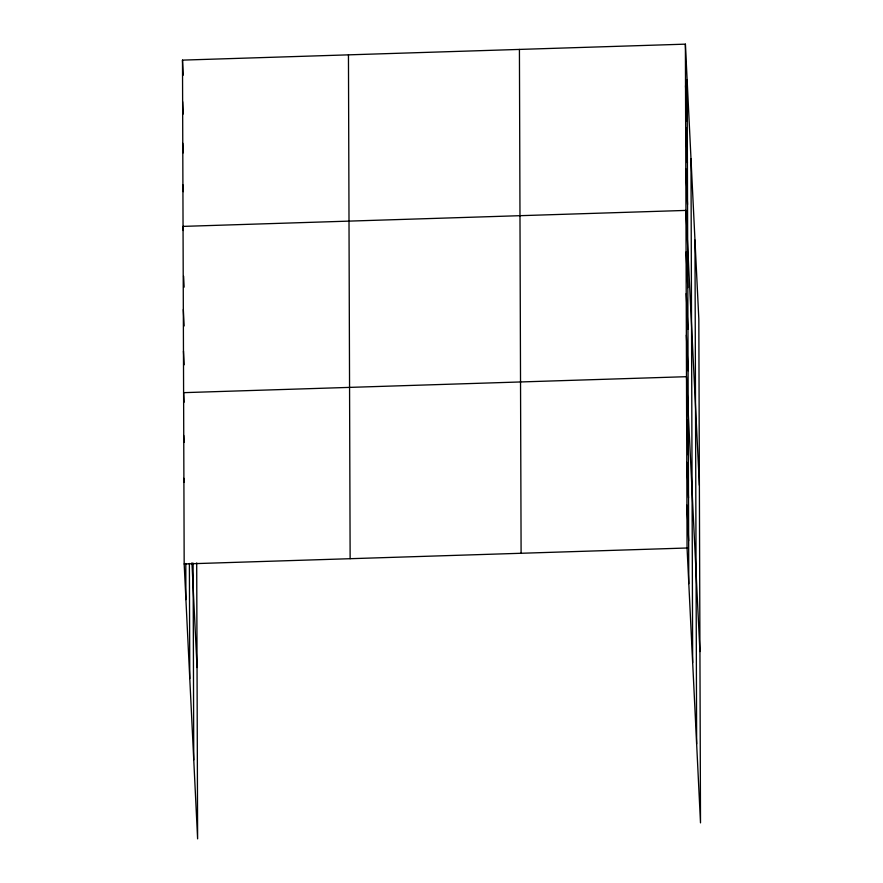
<?xml version="1.0" encoding="UTF-8"?>
<svg xmlns="http://www.w3.org/2000/svg" width="883" height="883" viewBox="0 0 883 883"><rect width="100%" height="100%" fill="white"/><g stroke="black" fill="none" stroke-linecap="round" stroke-linejoin="round"><path stroke-width="1.32" d="M196.699 562.957L197.615 838.85L184.172 563.972L182.494 60.121L685.385 44.15L698.828 319.028L700.506 822.879L687.062 548.001L685.385 44.15M184.172 563.972L687.062 548.001M685.517 85.717L687.261 121.357M685.661 127.284L687.404 162.925M685.793 168.852L687.537 204.492M699.38 485.297L685.936 210.419L183.057 226.39L183.256 230.507M686.069 251.986L687.813 287.626M686.212 293.553L687.956 329.193M686.345 335.121L688.089 370.761M699.932 651.566L686.488 376.688L183.609 392.659L184.072 402.262M686.632 419.513L688.376 455.164M686.775 462.339L688.519 497.99M686.919 505.175L688.663 540.815M182.494 60.121L183.234 75.198M182.638 101.688L183.245 114.028M182.781 143.256L183.245 152.858M182.913 184.823L183.245 191.677M183.598 276.18L184.128 287.152M183.333 309.525L184.139 325.982M183.465 351.092L184.139 364.8M191.931 562.835L197.052 667.537M183.752 435.485L184.083 442.339M183.896 478.321L184.094 482.427M694.965 240.077L696.643 743.928M690.981 158.741L692.658 662.592M687.129 79.79L688.795 583.641M519.425 49.426L521.102 553.266M348.454 54.856L350.132 558.696M193.101 563.122L193.763 759.899M189.392 563.464L189.779 678.563M185.794 563.475L185.916 599.612"/></g></svg>
